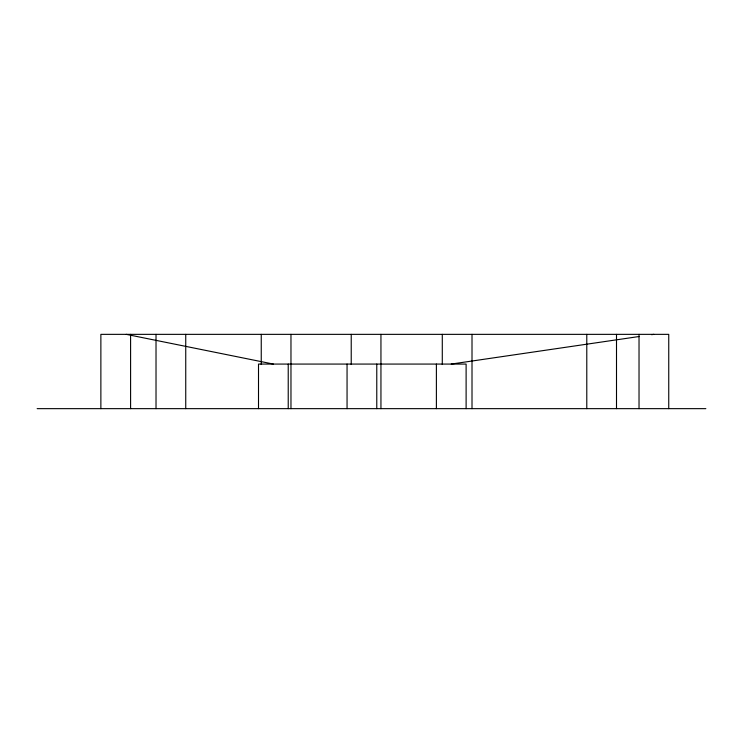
<?xml version="1.0" encoding="UTF-8"?>
<svg xmlns="http://www.w3.org/2000/svg" width="743" height="743" viewBox="0 0 743 743"><rect width="100%" height="100%" fill="white"/><g stroke="black" fill="none" stroke-linecap="round" stroke-linejoin="round"><path stroke-width="1.11" d="M451.252 364.07L638.999 336.533M651.592 334.684L653.886 334.35M37.15 408.65L705.85 408.65M126.245 334.35L273.368 364.07M668.746 408.65L668.746 334.35L100.872 334.35L100.872 408.65M639.026 334.35L639.026 408.65M616.504 334.35L616.504 408.65M586.784 334.35L586.784 408.65M472.009 334.35L472.009 408.65M466.112 408.65L466.112 364.07L258.508 364.07L258.508 408.65M442.289 334.35L442.289 364.534M436.392 364.07L436.392 408.65M380.945 334.35L380.945 408.65M376.775 364.07L376.775 408.65M351.225 334.35L351.225 364.534M347.055 364.07L347.055 408.65M290.968 334.35L290.968 408.65M288.228 364.07L288.228 408.65M261.248 334.35L261.248 364.534M185.741 334.35L185.741 408.65M156.021 334.35L156.021 408.65M130.592 334.35L130.592 408.65"/></g></svg>
